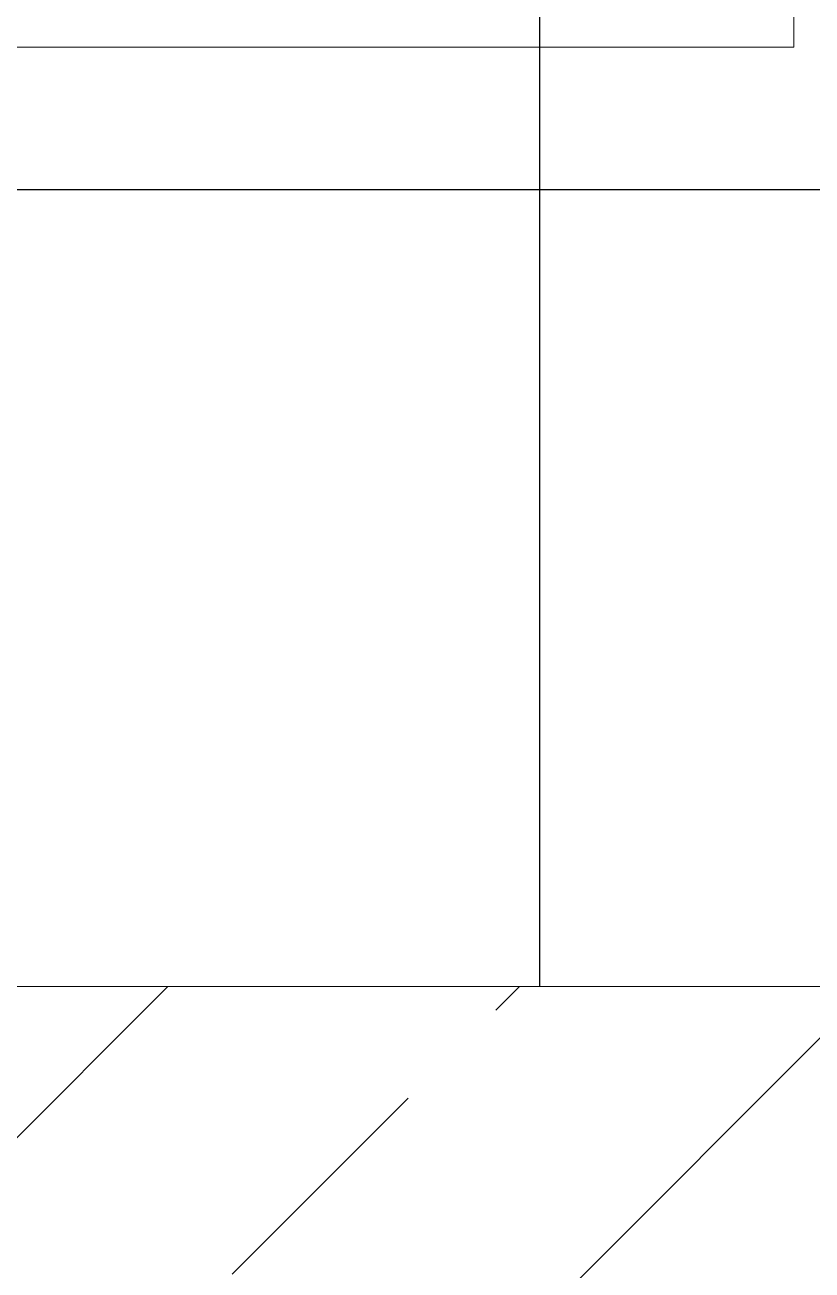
# Model space of a CAD drawing. Header units: millimetres. Extents: x -92759 to 184353, y -15225 to 86714.
# Drawn here: x 80629 to 81131, y 61835 to 62630 of the extents above; entities that cross this region are included whole.
import ezdxf

# ---------------------------------------------------------------- set-up
doc = ezdxf.new("R2010")
doc.units = ezdxf.units.MM
for name, color, linetype in [('A-PATT-CONC', 8, 'Continuous'), ('E-legend', 1, 'Continuous'), ('E-LIGHT----E', 1, 'Continuous')]:
    doc.layers.add(name, color=color, linetype=linetype)
doc.layers.add('HFI 9MM FPB', color=94, linetype='Continuous', lineweight=5)

# ---------------------------------------------------------------- blocks, each defined once
blk = doc.blocks.new('RCP_B8L2')
at = {"layer": 'A-PATT-CONC'}
h = blk.add_hatch(dxfattribs=at)
h.set_pattern_fill('ANSI37', color=256, scale=189, angle=45)
h.set_pattern_definition([(90, (-370899.3, -151102.3), (-600.075, 0), []), (180, (-370899.3, -151102.3), (-6e-14, -600.075), [])])
h.paths.add_polyline_path([(-370899.32, -151102.3), (-373899.32, -151102.3), (-373899.32, -158302.3), (-370899.32, -158302.3)])
at = {"layer": 'HFI 9MM FPB'}
h = blk.add_hatch(dxfattribs=at)
h.set_pattern_fill('ANSI33', color=256, scale=50)
h.set_pattern_definition([(45, (-581589.02, -147239), (-224.5064, 224.5064), []), (45, (-581364.5, -147239), (-224.5064, 224.5064), [158.75, -79.375])])
h.paths.add_polyline_path([(-370899.32, -151102.3), (-373899.32, -151102.3), (-373899.32, -158302.3), (-370899.32, -158302.3)], flags=16)
edge = h.paths.add_edge_path()
edge.add_line((-373218.07, -158677.3), (-373818.07, -158677.3))
edge.add_line((-373818.07, -158677.3), (-373818.07, -159161.3))
edge.add_line((-373818.07, -159127.3), (-374768.07, -159127.3))
edge.add_line((-374768.07, -159127.3), (-374768.07, -149827.3))
edge.add_line((-374768.07, -149827.3), (-373818.07, -149827.3))
edge.add_line((-373818.07, -149827.3), (-373818.07, -150277.3))
edge.add_line((-373818.07, -150277.3), (-373218.07, -150277.3))
edge.add_line((-373218.07, -150277.3), (-373218.07, -149827.3))
edge.add_line((-373218.07, -149827.3), (-371918.07, -149827.3))
edge.add_line((-371918.07, -149827.3), (-371918.07, -150277.3))
edge.add_line((-371918.07, -150277.3), (-369968.07, -150277.3))
edge.add_line((-369968.07, -150277.3), (-369968.07, -157777.3))
edge.add_line((-369968.07, -157777.3), (-370568.07, -157777.3))
edge.add_line((-370568.07, -157777.3), (-370568.07, -159127.3))
edge.add_line((-370568.07, -159127.3), (-373218.07, -159127.3))
edge.add_line((-373218.07, -159127.3), (-373218.07, -158677.3))
blk.add_lwpolyline([(-373899.32, -158302.3), (-370899.32, -158302.3), (-370899.32, -151102.3), (-373899.32, -151102.3)], close=True, dxfattribs=at)
blk = doc.blocks.new('L20')
at = {"layer": 'E-LIGHT----E', "lineweight": 5}
blk.add_lwpolyline([(-300, -300), (300, -300), (300, 300), (-300, 300)], close=True, dxfattribs=at)
blk = doc.blocks.new('EL_B8_L2_R4')
at = {"layer": 'E-legend', "color": 0}
blk.add_blockref('L20', (-9481.32, -16425.83), dxfattribs=at)

msp = doc.modelspace()

# ---------------------------------------------------------------- block references
at = {"layer": 'A-PATT-CONC'}
msp.add_blockref('RCP_B8L2', (452619.12, 220318.54), dxfattribs=at)
at = {"layer": 'E-legend', "color": 7}
msp.add_blockref('EL_B8_L2_R4', (90301.06, 79341.24), dxfattribs=at)

doc.saveas('drawing.dxf')
